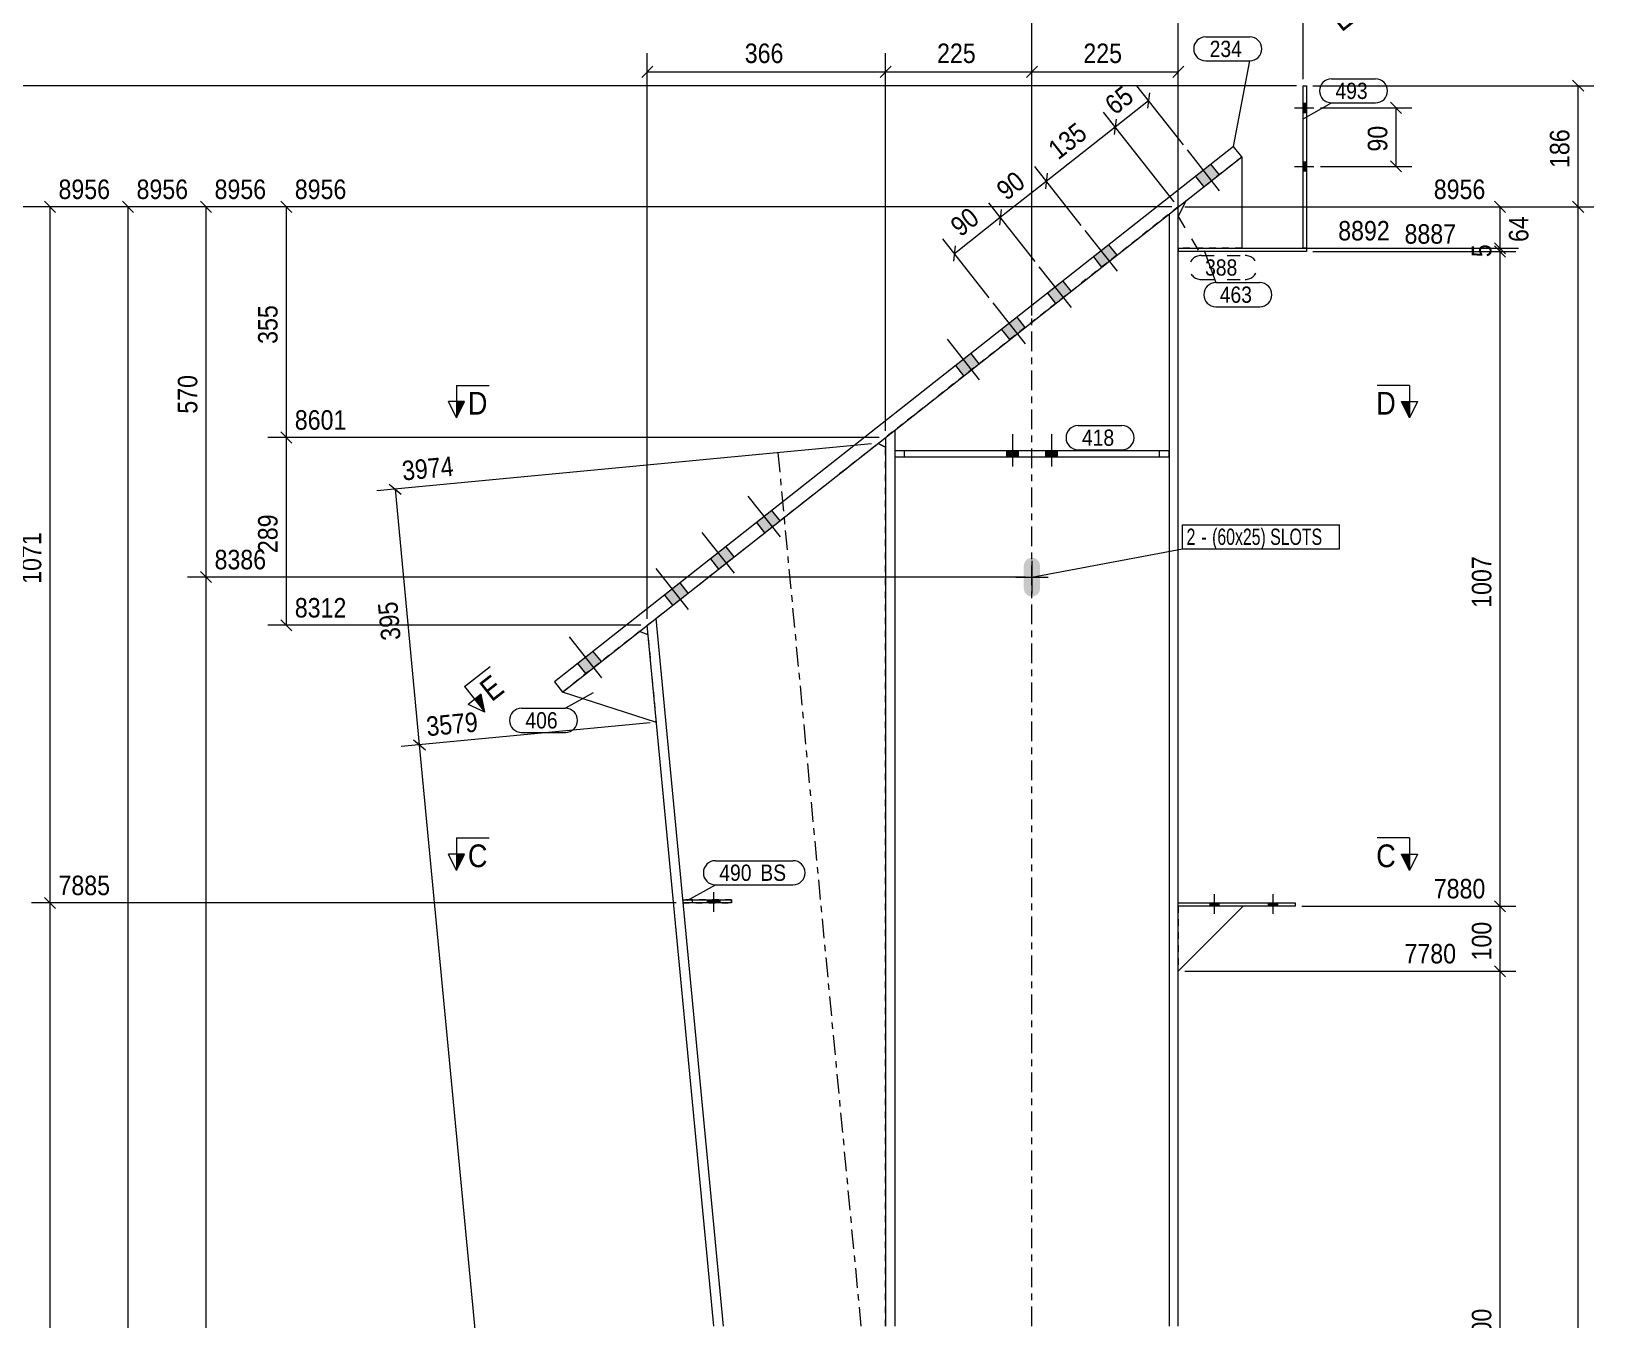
# Model space of a CAD drawing. Header units: millimetres. Extents: x 2 to 579, y 1 to 825.
# Drawn here: x 131.5 to 371.8, y 526.4 to 724.6 of the extents above; entities that cross this region are included whole.
import ezdxf

# ---------------------------------------------------------------- set-up
doc = ezdxf.new("R2010")
doc.units = ezdxf.units.MM
for name, pattern in [('XKITLINE00', [0]), ('XKITLINE01', [4, 1, -1, 1, -1]), ('XKITLINE02', [4, 2, -2]), ('XKITLINE03', [6, 3, -1, 1, -1])]:
    doc.linetypes.add(name, pattern=pattern)
for name, color, linetype, lineweight in [('Bolt', 3, 'Continuous', 0), ('BoltMark', 7, 'Continuous', 0), ('Dimensions', 7, 'Continuous', 0), ('Part', 2, 'Continuous', 0), ('PartMark', 7, 'Continuous', 0), ('Section', 6, 'Continuous', 0)]:
    doc.layers.add(name, color=color, linetype=linetype, lineweight=lineweight)
doc.styles.add('ARIAL', font='ARIAL.TTF')
doc.styles.add('ARIAL_NARROW', font='ARIALN.TTF')

# ---------------------------------------------------------------- blocks, each defined once
blk = doc.blocks.new('*A8')
at = {"layer": 'Bolt'}
blk.add_hatch(color=3, dxfattribs=at).paths.add_polyline_path([(285.4, 637.64), (284.92, 637.74), (284.52, 638.01), (284.25, 638.41), (284.15, 638.89), (284.15, 642.39), (284.25, 642.87), (284.52, 643.28), (284.92, 643.55), (285.4, 643.64), (285.88, 643.55), (286.28, 643.28), (286.55, 642.87), (286.65, 642.39), (286.65, 638.89), (286.55, 638.41), (286.28, 638.01), (285.88, 637.74)], flags=17)
at = {"layer": 'Bolt', "color": 3, "linetype": 'XKITLINE00', "lineweight": 0}
for p, q in [((285.4, 643.14), (285.4, 638.14)), ((282.9, 640.64), (287.9, 640.64))]:
    blk.add_line(p, q, dxfattribs=at)
blk = doc.blocks.new('*A9')
at = {"layer": 'Bolt'}
for points in [[(311.84, 700.71), (310.6, 702.28), (312.96, 704.13), (314.2, 702.56)], [(311.84, 700.71), (310.6, 702.28), (312.96, 704.13), (314.2, 702.56)], [(296.14, 688.32), (294.9, 689.9), (297.25, 691.75), (298.49, 690.18)], [(296.14, 688.32), (294.9, 689.9), (297.25, 691.75), (298.49, 690.18)], [(289.07, 682.75), (287.83, 684.32), (290.19, 686.18), (291.42, 684.61)], [(289.07, 682.75), (287.83, 684.32), (290.19, 686.18), (291.42, 684.61)], [(282, 677.18), (280.76, 678.75), (283.12, 680.61), (284.36, 679.04)], [(282, 677.18), (280.76, 678.75), (283.12, 680.61), (284.36, 679.04)], [(274.93, 671.61), (273.69, 673.18), (276.05, 675.04), (277.29, 673.47)], [(274.93, 671.61), (273.69, 673.18), (276.05, 675.04), (277.29, 673.47)], [(244.31, 647.46), (243.07, 649.03), (245.42, 650.89), (246.66, 649.32)], [(244.31, 647.46), (243.07, 649.03), (245.42, 650.89), (246.66, 649.32)], [(237.24, 641.89), (236, 643.46), (238.36, 645.32), (239.59, 643.75)], [(237.24, 641.89), (236, 643.46), (238.36, 645.32), (239.59, 643.75)], [(230.17, 636.32), (228.93, 637.89), (231.29, 639.75), (232.53, 638.18)], [(230.17, 636.32), (228.93, 637.89), (231.29, 639.75), (232.53, 638.18)], [(216.82, 625.8), (215.58, 627.37), (217.94, 629.22), (219.18, 627.65)], [(216.82, 625.8), (215.58, 627.37), (217.94, 629.22), (219.18, 627.65)]]:
    blk.add_hatch(color=3, dxfattribs=at).paths.add_polyline_path(points, flags=17)
at = {"layer": 'Bolt', "color": 3, "linetype": 'XKITLINE00', "lineweight": 0}
for p, q in [((314.26, 700.06), (309.31, 706.35)), ((314.26, 700.06), (309.31, 706.35)), ((314.2, 702.56), (312.96, 704.13)), ((314.2, 702.56), (312.96, 704.13)), ((311.84, 700.71), (310.6, 702.28)), ((311.84, 700.71), (310.6, 702.28)), ((298.55, 687.68), (293.6, 693.97)), ((298.55, 687.68), (293.6, 693.97)), ((296.14, 688.32), (294.9, 689.9)), ((296.14, 688.32), (294.9, 689.9)), ((298.49, 690.18), (297.25, 691.75)), ((298.49, 690.18), (297.25, 691.75)), ((291.48, 682.11), (286.53, 688.39)), ((291.48, 682.11), (286.53, 688.39)), ((291.42, 684.61), (290.19, 686.18)), ((291.42, 684.61), (290.19, 686.18)), ((284.42, 676.54), (279.46, 682.82)), ((284.42, 676.54), (279.46, 682.82)), ((289.07, 682.75), (287.83, 684.32)), ((289.07, 682.75), (287.83, 684.32)), ((284.36, 679.04), (283.12, 680.61)), ((284.36, 679.04), (283.12, 680.61)), ((282, 677.18), (280.76, 678.75)), ((282, 677.18), (280.76, 678.75)), ((277.35, 670.97), (272.4, 677.25)), ((277.35, 670.97), (272.4, 677.25)), ((274.93, 671.61), (273.69, 673.18)), ((274.93, 671.61), (273.69, 673.18)), ((277.29, 673.47), (276.05, 675.04)), ((277.29, 673.47), (276.05, 675.04)), ((246.72, 646.82), (241.77, 653.1)), ((246.72, 646.82), (241.77, 653.1)), ((244.31, 647.46), (243.07, 649.03)), ((244.31, 647.46), (243.07, 649.03)), ((246.66, 649.32), (245.42, 650.89)), ((246.66, 649.32), (245.42, 650.89)), ((239.65, 641.25), (234.7, 647.53)), ((239.65, 641.25), (234.7, 647.53)), ((239.59, 643.75), (238.36, 645.32)), ((239.59, 643.75), (238.36, 645.32)), ((232.59, 635.68), (227.63, 641.96)), ((232.59, 635.68), (227.63, 641.96)), ((237.24, 641.89), (236, 643.46)), ((237.24, 641.89), (236, 643.46)), ((232.53, 638.18), (231.29, 639.75)), ((232.53, 638.18), (231.29, 639.75)), ((230.17, 636.32), (228.93, 637.89)), ((230.17, 636.32), (228.93, 637.89)), ((219.24, 625.15), (214.28, 631.44)), ((219.24, 625.15), (214.28, 631.44)), ((216.82, 625.8), (215.58, 627.37)), ((216.82, 625.8), (215.58, 627.37)), ((219.18, 627.65), (217.94, 629.22)), ((219.18, 627.65), (217.94, 629.22))]:
    blk.add_line(p, q, dxfattribs=at)
blk = doc.blocks.new('*A16')
at = {"layer": 'Bolt'}
blk.add_hatch(color=3, dxfattribs=at).paths.add_polyline_path([(235.52, 590.52), (235.52, 591.02), (237.48, 591.02), (237.48, 590.52)], flags=17)
at = {"layer": 'Bolt', "color": 3, "linetype": 'XKITLINE00', "lineweight": 0}
for p, q in [((236.5, 589.17), (236.5, 592.17)), ((235.52, 590.52), (235.52, 591.02)), ((237.48, 590.52), (237.48, 591.02))]:
    blk.add_line(p, q, dxfattribs=at)
blk = doc.blocks.new('*A17')
at = {"layer": 'Bolt'}
for points in [[(314.2, 590.52), (314.2, 590.02), (312.8, 590.02), (312.8, 590.52)], [(314.2, 590.52), (314.2, 590.02), (312.8, 590.02), (312.8, 590.52)], [(323.2, 590.52), (323.2, 590.02), (321.8, 590.02), (321.8, 590.52)], [(323.2, 590.52), (323.2, 590.02), (321.8, 590.02), (321.8, 590.52)]]:
    blk.add_hatch(color=3, dxfattribs=at).paths.add_polyline_path(points, flags=17)
at = {"layer": 'Bolt', "color": 3, "linetype": 'XKITLINE00', "lineweight": 0}
for p, q in [((313.5, 588.86), (313.5, 591.86)), ((313.5, 588.86), (313.5, 591.86)), ((322.5, 588.86), (322.5, 591.86)), ((322.5, 588.86), (322.5, 591.86)), ((312.8, 590.02), (312.8, 590.52)), ((312.8, 590.02), (312.8, 590.52)), ((314.2, 590.02), (314.2, 590.52)), ((314.2, 590.02), (314.2, 590.52)), ((321.8, 590.02), (321.8, 590.52)), ((321.8, 590.02), (321.8, 590.52)), ((323.2, 590.02), (323.2, 590.52)), ((323.2, 590.02), (323.2, 590.52))]:
    blk.add_line(p, q, dxfattribs=at)
blk = doc.blocks.new('*A18')
at = {"layer": 'Bolt', "color": 3, "linetype": 'XKITLINE02', "lineweight": 0}
for p, q in [((236.5, 589.17), (236.5, 592.17)), ((235.52, 590.52), (235.52, 591.02)), ((237.48, 590.52), (237.48, 591.02))]:
    blk.add_line(p, q, dxfattribs=at)
blk = doc.blocks.new('*A19')
at = {"layer": 'Bolt'}
for points in [[(327.1, 713.53), (327.6, 713.53), (327.6, 712.13), (327.1, 712.13)], [(327.1, 704.53), (327.6, 704.53), (327.6, 703.13), (327.1, 703.13)]]:
    blk.add_hatch(color=3, dxfattribs=at).paths.add_polyline_path(points, flags=17)
at = {"layer": 'Bolt', "color": 3, "linetype": 'XKITLINE00', "lineweight": 0}
for p, q in [((325.76, 712.83), (328.76, 712.83)), ((327.1, 713.53), (327.6, 713.53)), ((327.1, 712.13), (327.6, 712.13)), ((327.1, 704.53), (327.6, 704.53)), ((325.76, 703.83), (328.76, 703.83)), ((327.1, 703.13), (327.6, 703.13))]:
    blk.add_line(p, q, dxfattribs=at)
blk = doc.blocks.new('*A20')
at = {"layer": 'Bolt'}
for points in [[(327.1, 713.53), (327.6, 713.53), (327.6, 712.13), (327.1, 712.13)], [(327.1, 704.53), (327.6, 704.53), (327.6, 703.13), (327.1, 703.13)]]:
    blk.add_hatch(color=3, dxfattribs=at).paths.add_polyline_path(points, flags=17)
at = {"layer": 'Bolt', "color": 3, "linetype": 'XKITLINE00', "lineweight": 0}
for p, q in [((325.76, 712.83), (328.76, 712.83)), ((327.1, 713.53), (327.6, 713.53)), ((327.1, 712.13), (327.6, 712.13)), ((327.1, 704.53), (327.6, 704.53)), ((325.76, 703.83), (328.76, 703.83)), ((327.1, 703.13), (327.6, 703.13))]:
    blk.add_line(p, q, dxfattribs=at)
blk = doc.blocks.new('*A21')
at = {"layer": 'Bolt'}
for points in [[(281.5, 659.14), (281.5, 660.14), (283.3, 660.14), (283.3, 659.14)], [(281.5, 659.14), (281.5, 660.14), (283.3, 660.14), (283.3, 659.14)], [(287.5, 659.14), (287.5, 660.14), (289.3, 660.14), (289.3, 659.14)], [(287.5, 659.14), (287.5, 660.14), (289.3, 660.14), (289.3, 659.14)]]:
    blk.add_hatch(color=3, dxfattribs=at).paths.add_polyline_path(points, flags=17)
at = {"layer": 'Bolt', "color": 3, "linetype": 'XKITLINE00', "lineweight": 0}
for p, q in [((282.4, 662.64), (282.4, 657.64)), ((282.4, 662.64), (282.4, 657.64)), ((288.4, 662.64), (288.4, 657.64)), ((288.4, 662.64), (288.4, 657.64)), ((281.5, 660.14), (281.5, 659.14)), ((281.5, 660.14), (281.5, 659.14)), ((283.3, 660.14), (283.3, 659.14)), ((283.3, 660.14), (283.3, 659.14)), ((287.5, 660.14), (287.5, 659.14)), ((287.5, 660.14), (287.5, 659.14)), ((289.3, 660.14), (289.3, 659.14)), ((289.3, 660.14), (289.3, 659.14))]:
    blk.add_line(p, q, dxfattribs=at)
blk = doc.blocks.new('*A22')
at = {"layer": 'Part', "color": 7, "linetype": 'XKITLINE01', "lineweight": 0}
for p, q in [((307.9, 697.6), (262.9, 662.12)), ((264.3, 660.14), (264.3, 659.14)), ((306.5, 660.14), (306.5, 659.14))]:
    blk.add_line(p, q, dxfattribs=at)
at = {"layer": 'Part', "color": 2, "linetype": 'XKITLINE00', "lineweight": 0}
for p, q in [((307.9, 525.42), (307.9, 697.6)), ((306.5, 696.5), (306.5, 660.14)), ((264.3, 663.23), (264.3, 660.14)), ((262.9, 662.12), (262.9, 525.42)), ((264.3, 659.14), (264.3, 525.42)), ((306.5, 659.14), (306.5, 525.42))]:
    blk.add_line(p, q, dxfattribs=at)
at = {"layer": 'Part', "color": 7, "linetype": 'XKITLINE03', "lineweight": 0}
blk.add_line((285.4, 525.42), (285.4, 689.86), dxfattribs=at)
blk = doc.blocks.new('*A23')
at = {"layer": 'Part', "color": 2, "linetype": 'XKITLINE00', "lineweight": 0}
for p, q in [((316.42, 706.86), (211.97, 624.52)), ((317.66, 705.29), (316.42, 706.86)), ((213.21, 622.95), (317.66, 705.29)), ((211.97, 624.52), (213.21, 622.95))]:
    blk.add_line(p, q, dxfattribs=at)
blk = doc.blocks.new('*A24')
at = {"layer": 'Part', "color": 7, "linetype": 'XKITLINE01', "lineweight": 0}
for p, q in [((225.07, 632.3), (213.21, 622.95)), ((227.67, 618.3), (226.39, 631.74))]:
    blk.add_line(p, q, dxfattribs=at)
at = {"layer": 'Part', "color": 2, "linetype": 'XKITLINE00', "lineweight": 0}
for p, q in [((226.39, 631.74), (225.07, 632.3)), ((227.67, 618.3), (213.21, 622.95))]:
    blk.add_line(p, q, dxfattribs=at)
blk = doc.blocks.new('*A26')
at = {"layer": 'Part', "color": 7, "linetype": 'XKITLINE01', "lineweight": 0}
for p, q in [((226.25, 633.23), (261.74, 661.21)), ((227.56, 634.26), (261.73, 661.22)), ((261.74, 661.21), (261.73, 661.22)), ((261.73, 661.22), (261.75, 661.21)), ((262.9, 525.42), (262.9, 660.65))]:
    blk.add_line(p, q, dxfattribs=at)
at = {"layer": 'Part', "color": 2, "linetype": 'XKITLINE00', "lineweight": 0}
for p, q in [((262.9, 660.65), (261.74, 661.21)), ((261.75, 661.21), (262.9, 660.65)), ((236.49, 525.42), (226.25, 633.23)), ((227.56, 634.26), (237.9, 525.42))]:
    blk.add_line(p, q, dxfattribs=at)
at = {"layer": 'Part', "color": 7, "linetype": 'XKITLINE03', "lineweight": 0}
blk.add_line((246.33, 659.76), (259.09, 525.42), dxfattribs=at)
blk = doc.blocks.new('*A37')
at = {"layer": 'Part', "color": 2, "linetype": 'XKITLINE00', "lineweight": 0}
for p, q in [((231.7, 591.02), (231.7, 590.7)), ((231.7, 591.02), (239.2, 591.02)), ((239.2, 590.52), (231.71, 590.52)), ((239.2, 591.02), (239.2, 590.52))]:
    blk.add_line(p, q, dxfattribs=at)
at = {"layer": 'Part', "color": 7, "linetype": 'XKITLINE01', "lineweight": 0}
for p, q in [((231.7, 590.7), (231.7, 590.52)), ((231.7, 590.52), (231.71, 590.52)), ((233.2, 590.52), (233.2, 591.02))]:
    blk.add_line(p, q, dxfattribs=at)
blk = doc.blocks.new('*A38')
at = {"layer": 'Part', "color": 2, "linetype": 'XKITLINE00', "lineweight": 0}
for p, q in [((307.9, 590.52), (325.9, 590.52)), ((325.9, 590.02), (307.9, 590.02)), ((325.9, 590.52), (325.9, 590.02))]:
    blk.add_line(p, q, dxfattribs=at)
at = {"layer": 'Part', "color": 7, "linetype": 'XKITLINE01', "lineweight": 0}
blk.add_line((307.9, 590.02), (307.9, 590.52), dxfattribs=at)
blk = doc.blocks.new('*A39')
at = {"layer": 'Part', "color": 7, "linetype": 'XKITLINE01', "lineweight": 0}
for p, q in [((239.2, 591.02), (231.7, 591.02)), ((231.7, 591.02), (231.7, 590.52)), ((231.7, 590.52), (239.2, 590.52)), ((233.2, 590.52), (233.2, 591.02)), ((239.2, 590.52), (239.2, 591.02))]:
    blk.add_line(p, q, dxfattribs=at)
blk = doc.blocks.new('*A40')
at = {"layer": 'Part', "color": 2, "linetype": 'XKITLINE00', "lineweight": 0}
blk.add_line((307.9, 580.02), (317.9, 590.02), dxfattribs=at)
at = {"layer": 'Part', "color": 7, "linetype": 'XKITLINE01', "lineweight": 0}
for p, q in [((307.9, 590.02), (307.9, 580.02)), ((317.9, 590.02), (307.9, 590.02))]:
    blk.add_line(p, q, dxfattribs=at)
blk = doc.blocks.new('*A41')
at = {"layer": 'Part', "color": 7, "linetype": 'XKITLINE01', "lineweight": 0}
for p, q in [((309.08, 698.53), (317.66, 705.29)), ((307.9, 691.23), (307.9, 696.1)), ((317.66, 691.23), (307.9, 691.23))]:
    blk.add_line(p, q, dxfattribs=at)
at = {"layer": 'Part', "color": 2, "linetype": 'XKITLINE00', "lineweight": 0}
for p, q in [((317.66, 705.29), (317.66, 691.23)), ((309.08, 698.53), (307.9, 696.1))]:
    blk.add_line(p, q, dxfattribs=at)
blk = doc.blocks.new('*A42')
at = {"layer": 'Part', "color": 2, "linetype": 'XKITLINE00', "lineweight": 0}
for p, q in [((327.1, 691.23), (327.1, 716.23)), ((327.1, 716.23), (327.6, 716.23)), ((327.6, 716.23), (327.6, 691.23)), ((327.6, 691.23), (327.1, 691.23))]:
    blk.add_line(p, q, dxfattribs=at)
blk = doc.blocks.new('*A43')
at = {"layer": 'Part', "color": 2, "linetype": 'XKITLINE00', "lineweight": 0}
for p, q in [((307.9, 691.23), (307.9, 690.73)), ((307.9, 691.23), (327.6, 691.23)), ((327.6, 690.73), (307.9, 690.73)), ((327.6, 691.23), (327.6, 690.73))]:
    blk.add_line(p, q, dxfattribs=at)
blk = doc.blocks.new('*A44')
at = {"layer": 'Part', "color": 2, "linetype": 'XKITLINE00', "lineweight": 0}
for p, q in [((264.3, 660.14), (306.5, 660.14)), ((264.3, 660.14), (264.3, 659.14)), ((264.3, 659.14), (306.5, 659.14)), ((306.5, 659.14), (306.5, 660.14))]:
    blk.add_line(p, q, dxfattribs=at)
at = {"layer": 'Part', "color": 7, "linetype": 'XKITLINE01', "lineweight": 0}
for p, q in [((265.8, 659.14), (265.8, 660.14)), ((305, 659.14), (305, 660.14))]:
    blk.add_line(p, q, dxfattribs=at)
blk = doc.blocks.new('*A128')
at = {"layer": 'Dimensions', "color": 7, "linetype": 'XKITLINE00', "lineweight": 0}
for p, q in [((308.69, 707.13), (301.55, 716.19)), ((298.19, 709.91), (303.31, 713.95)), ((303.46, 715.14), (303.17, 712.76)), ((307.28, 698.38), (296.43, 712.15)), ((298.34, 711.1), (298.05, 708.72))]:
    blk.add_line(p, q, dxfattribs=at)
at = {"layer": 'Dimensions', "color": 3}
for p in [(303.31, 713.95), (298.19, 709.91)]:
    blk.add_point(p, dxfattribs=at)
at = {"layer": 'Dimensions', "color": 3, "style": 'ARIAL', "width": 0.85}
blk.add_text('65', height=3, rotation=38.2507, dxfattribs=at).set_placement((298.17, 711.61))
blk = doc.blocks.new('*A129')
at = {"layer": 'Dimensions', "color": 7, "linetype": 'XKITLINE00', "lineweight": 0}
for p, q in [((226.25, 634.23), (226.25, 721.22)), ((262.9, 663.12), (262.9, 721.22)), ((227.1, 719.22), (225.4, 717.52)), ((263.75, 719.22), (262.05, 717.52)), ((226.25, 718.37), (262.9, 718.37))]:
    blk.add_line(p, q, dxfattribs=at)
at = {"layer": 'Dimensions', "color": 3}
for p in [(226.25, 718.37), (262.9, 718.37)]:
    blk.add_point(p, dxfattribs=at)
at = {"layer": 'Dimensions', "color": 3, "style": 'ARIAL', "width": 0.85}
blk.add_text('366', height=3, dxfattribs=at).set_placement((241.24, 719.72))
blk = doc.blocks.new('*A130')
at = {"layer": 'Dimensions', "color": 7, "linetype": 'XKITLINE00', "lineweight": 0}
for p, q in [((262.9, 663.12), (262.9, 721.22)), ((285.4, 680.86), (285.4, 721.22)), ((263.75, 719.22), (262.05, 717.52)), ((286.25, 719.22), (284.55, 717.52)), ((262.9, 718.37), (285.4, 718.37))]:
    blk.add_line(p, q, dxfattribs=at)
at = {"layer": 'Dimensions', "color": 3}
for p in [(262.9, 718.37), (285.4, 718.37)]:
    blk.add_point(p, dxfattribs=at)
at = {"layer": 'Dimensions', "color": 3, "style": 'ARIAL', "width": 0.85}
blk.add_text('225', height=3, dxfattribs=at).set_placement((270.81, 719.72))
blk = doc.blocks.new('*A131')
at = {"layer": 'Dimensions', "color": 7, "linetype": 'XKITLINE00', "lineweight": 0}
for p, q in [((285.4, 680.86), (285.4, 721.22)), ((307.9, 697.1), (307.9, 721.22)), ((286.25, 719.22), (284.55, 717.52)), ((308.75, 719.22), (307.05, 717.52)), ((285.4, 718.37), (307.9, 718.37))]:
    blk.add_line(p, q, dxfattribs=at)
at = {"layer": 'Dimensions', "color": 3}
for p in [(285.4, 718.37), (307.9, 718.37)]:
    blk.add_point(p, dxfattribs=at)
at = {"layer": 'Dimensions', "color": 3, "style": 'ARIAL', "width": 0.85}
blk.add_text('225', height=3, dxfattribs=at).set_placement((293.31, 719.72))
blk = doc.blocks.new('*A132')
at = {"layer": 'Dimensions', "color": 7, "linetype": 'XKITLINE00', "lineweight": 0}
blk.add_line((326.1, 716.23), (106.16, 716.23), dxfattribs=at)
blk = doc.blocks.new('*A133')
at = {"layer": 'Dimensions', "color": 7, "linetype": 'XKITLINE00', "lineweight": 0}
for p, q in [((328.6, 716.23), (371.8, 716.23)), ((368.55, 717.08), (370.25, 715.38)), ((369.4, 697.6), (369.4, 716.23)), ((308.9, 697.6), (371.8, 697.6)), ((368.55, 698.45), (370.25, 696.75))]:
    blk.add_line(p, q, dxfattribs=at)
at = {"layer": 'Dimensions', "color": 3}
for p in [(369.4, 716.23), (369.4, 697.6)]:
    blk.add_point(p, dxfattribs=at)
at = {"layer": 'Dimensions', "color": 3, "style": 'ARIAL', "width": 0.85}
blk.add_text('186', height=3, rotation=90.0002, dxfattribs=at).set_placement((368.05, 703.58))
blk = doc.blocks.new('*A134')
at = {"layer": 'Dimensions', "color": 7, "linetype": 'XKITLINE00', "lineweight": 0}
for p, q in [((340.55, 713.68), (342.25, 711.98)), ((329.76, 712.83), (343.8, 712.83)), ((341.4, 703.83), (341.4, 712.83)), ((340.55, 704.68), (342.25, 702.98)), ((329.76, 703.83), (343.8, 703.83))]:
    blk.add_line(p, q, dxfattribs=at)
at = {"layer": 'Dimensions', "color": 3}
for p in [(341.4, 712.83), (341.4, 703.83)]:
    blk.add_point(p, dxfattribs=at)
at = {"layer": 'Dimensions', "color": 3, "style": 'ARIAL', "width": 0.85}
blk.add_text('90', height=3, rotation=90.0002, dxfattribs=at).set_placement((340.05, 706.1))
blk = doc.blocks.new('*A135')
at = {"layer": 'Dimensions', "color": 7, "linetype": 'XKITLINE00', "lineweight": 0}
for p, q in [((285.4, 680.86), (285.4, 730.98)), ((307.9, 697.1), (307.9, 730.98)), ((286.25, 728.98), (284.55, 727.29)), ((285.4, 728.13), (307.9, 728.13)), ((308.75, 728.98), (307.05, 727.29))]:
    blk.add_line(p, q, dxfattribs=at)
at = {"layer": 'Dimensions', "color": 3}
for p in [(285.4, 728.13), (307.9, 728.13)]:
    blk.add_point(p, dxfattribs=at)
at = {"layer": 'Dimensions', "color": 3, "style": 'ARIAL', "width": 0.85}
blk.add_text('225', height=3, dxfattribs=at).set_placement((293.31, 729.48))
blk = doc.blocks.new('*A136')
at = {"layer": 'Dimensions', "color": 7, "linetype": 'XKITLINE00', "lineweight": 0}
for p, q in [((307.9, 697.1), (307.9, 730.98)), ((327.1, 717.23), (327.1, 730.98)), ((308.75, 728.98), (307.05, 727.29)), ((307.9, 728.13), (327.1, 728.13)), ((327.95, 728.98), (326.25, 727.29))]:
    blk.add_line(p, q, dxfattribs=at)
at = {"layer": 'Dimensions', "color": 3}
for p in [(307.9, 728.13), (327.1, 728.13)]:
    blk.add_point(p, dxfattribs=at)
at = {"layer": 'Dimensions', "color": 3, "style": 'ARIAL', "width": 0.85}
blk.add_text('192', height=3, dxfattribs=at).set_placement((314.16, 729.48))
blk = doc.blocks.new('*A137')
at = {"layer": 'PartMark', "color": 7, "linetype": 'XKITLINE00', "lineweight": 0}
for p, q in [((331.47, 717.29), (338.24, 717.29)), ((327.23, 711.2), (331.47, 713.59)), ((331.47, 713.59), (338.24, 713.59))]:
    blk.add_line(p, q, dxfattribs=at)
for centre, start, end in [((331.47, 715.44), 90, 270), ((338.24, 715.44), 270, 90)]:
    blk.add_arc(centre, 1.85, start, end, dxfattribs=at)
at = {"layer": 'PartMark', "color": 3, "style": 'ARIAL', "width": 0.85}
blk.add_text('493', height=2.5, dxfattribs=at).set_placement((332.07, 714.19))
blk = doc.blocks.new('*A138')
at = {"layer": 'PartMark', "color": 7, "linetype": 'XKITLINE00', "lineweight": 0}
for p, q in [((312.13, 723.75), (318.89, 723.75)), ((312.13, 720.05), (318.89, 720.05)), ((316.42, 706.86), (318.89, 720.05))]:
    blk.add_line(p, q, dxfattribs=at)
for centre, start, end in [((312.13, 721.9), 90, 270), ((318.89, 721.9), 270, 90)]:
    blk.add_arc(centre, 1.85, start, end, dxfattribs=at)
at = {"layer": 'PartMark', "color": 3, "style": 'ARIAL', "width": 0.85}
blk.add_text('234', height=2.5, dxfattribs=at).set_placement((312.73, 720.65))
blk = doc.blocks.new('*A141')
at = {"layer": 'PartMark', "color": 7, "linetype": 'XKITLINE00', "lineweight": 0}
for p, q in [((236.72, 597.02), (248.68, 597.02)), ((232.47, 590.93), (236.72, 593.32)), ((236.72, 593.32), (248.68, 593.32))]:
    blk.add_line(p, q, dxfattribs=at)
for centre, start, end in [((236.72, 595.17), 90, 270), ((248.68, 595.17), 270, 90)]:
    blk.add_arc(centre, 1.85, start, end, dxfattribs=at)
at = {"layer": 'PartMark', "color": 3, "style": 'ARIAL', "width": 0.85}
for s, p in [('490', (237.32, 593.92)), ('BS', (243.63, 593.92))]:
    blk.add_text(s, height=2.5, dxfattribs=at).set_placement(p)
blk = doc.blocks.new('*A145')
at = {"layer": 'Section'}
for points in [[(198.16, 598.02), (196.91, 595.52), (196.91, 598.02)], [(343.47, 598.02), (343.47, 595.52), (342.22, 598.02)]]:
    blk.add_hatch(color=3, dxfattribs=at).paths.add_polyline_path(points, flags=17)
at = {"layer": 'Section', "color": 1, "linetype": 'XKITLINE00', "lineweight": 0}
for p, q in [((196.91, 600.52), (201.91, 600.52)), ((196.91, 600.52), (196.91, 595.52)), ((343.47, 600.52), (338.47, 600.52)), ((343.47, 600.52), (343.47, 595.52))]:
    blk.add_line(p, q, dxfattribs=at)
at = {"layer": 'Section', "color": 3, "linetype": 'XKITLINE00', "lineweight": 0}
for p, q in [((196.91, 595.52), (195.66, 598.02)), ((198.16, 598.02), (195.66, 598.02)), ((196.91, 595.52), (198.16, 598.02)), ((342.22, 598.02), (344.72, 598.02)), ((343.47, 595.52), (342.22, 598.02)), ((344.72, 598.02), (343.47, 595.52))]:
    blk.add_line(p, q, dxfattribs=at)
at = {"layer": 'Section', "color": 7, "style": 'ARIAL', "width": 0.85}
for p in [(198.66, 596.02), (338.35, 596.02)]:
    blk.add_text('C', height=3.5, dxfattribs=at).set_placement(p)
blk = doc.blocks.new('*A147')
at = {"layer": 'Section'}
for points in [[(335.6, 728.99), (337.15, 727.03), (334.62, 728.22)], [(200.68, 622.62), (201.24, 619.88), (199.69, 621.85)]]:
    blk.add_hatch(color=3, dxfattribs=at).paths.add_polyline_path(points, flags=17)
at = {"layer": 'Section', "color": 1, "linetype": 'XKITLINE00', "lineweight": 0}
for p, q in [((334.06, 730.95), (330.13, 727.86)), ((334.06, 730.95), (337.15, 727.03)), ((198.15, 623.81), (202.07, 626.9)), ((198.15, 623.81), (201.24, 619.88))]:
    blk.add_line(p, q, dxfattribs=at)
at = {"layer": 'Section', "color": 3, "linetype": 'XKITLINE00', "lineweight": 0}
for p, q in [((334.62, 728.22), (336.59, 729.76)), ((337.15, 727.03), (334.62, 728.22)), ((336.59, 729.76), (337.15, 727.03)), ((200.68, 622.62), (198.71, 621.07)), ((201.24, 619.88), (200.68, 622.62)), ((201.24, 619.88), (198.71, 621.07))]:
    blk.add_line(p, q, dxfattribs=at)
at = {"layer": 'Section', "color": 7, "style": 'ARIAL', "width": 0.85}
for p in [(333.02, 724.41), (202.31, 621.36)]:
    blk.add_text('E', height=3.5, rotation=38.2507, dxfattribs=at).set_placement(p)
blk = doc.blocks.new('*A148')
at = {"layer": 'Section'}
for points in [[(198.16, 667.64), (196.91, 665.14), (196.91, 667.64)], [(343.47, 667.64), (343.47, 665.14), (342.22, 667.64)]]:
    blk.add_hatch(color=3, dxfattribs=at).paths.add_polyline_path(points, flags=17)
at = {"layer": 'Section', "color": 1, "linetype": 'XKITLINE00', "lineweight": 0}
for p, q in [((196.91, 670.14), (201.91, 670.14)), ((196.91, 670.14), (196.91, 665.14)), ((343.47, 670.14), (338.47, 670.14)), ((343.47, 670.14), (343.47, 665.14))]:
    blk.add_line(p, q, dxfattribs=at)
at = {"layer": 'Section', "color": 3, "linetype": 'XKITLINE00', "lineweight": 0}
for p, q in [((196.91, 665.14), (195.66, 667.64)), ((198.16, 667.64), (195.66, 667.64)), ((196.91, 665.14), (198.16, 667.64)), ((342.22, 667.64), (344.72, 667.64)), ((343.47, 665.14), (342.22, 667.64)), ((344.72, 667.64), (343.47, 665.14))]:
    blk.add_line(p, q, dxfattribs=at)
at = {"layer": 'Section', "color": 7, "style": 'ARIAL', "width": 0.85}
for p in [(198.66, 665.64), (338.35, 665.64)]:
    blk.add_text('D', height=3.5, dxfattribs=at).set_placement(p)
blk = doc.blocks.new('*A151')
at = {"layer": 'Dimensions', "color": 7, "linetype": 'XKITLINE00', "lineweight": 0}
for p, q in [((285.91, 689.18), (278.78, 698.23)), ((280.68, 697.18), (280.4, 694.8)), ((273.47, 690.42), (280.54, 695.99)), ((278.84, 683.61), (271.71, 692.66)), ((273.61, 691.61), (273.33, 689.23))]:
    blk.add_line(p, q, dxfattribs=at)
at = {"layer": 'Dimensions', "color": 3}
for p in [(280.54, 695.99), (273.47, 690.42)]:
    blk.add_point(p, dxfattribs=at)
at = {"layer": 'Dimensions', "color": 3, "style": 'ARIAL', "width": 0.85}
blk.add_text('90', height=3, rotation=38.2507, dxfattribs=at).set_placement((274.42, 692.89))
blk = doc.blocks.new('*A152')
at = {"layer": 'Dimensions', "color": 7, "linetype": 'XKITLINE00', "lineweight": 0}
for p, q in [((292.98, 694.75), (285.84, 703.8)), ((287.75, 702.76), (287.47, 700.37)), ((280.54, 695.99), (287.61, 701.57)), ((285.91, 689.18), (278.78, 698.23)), ((280.68, 697.18), (280.4, 694.8))]:
    blk.add_line(p, q, dxfattribs=at)
at = {"layer": 'Dimensions', "color": 3}
for p in [(287.61, 701.57), (280.54, 695.99)]:
    blk.add_point(p, dxfattribs=at)
at = {"layer": 'Dimensions', "color": 3, "style": 'ARIAL', "width": 0.85}
blk.add_text('90', height=3, rotation=38.2507, dxfattribs=at).set_placement((281.49, 698.46))
blk = doc.blocks.new('*A153')
at = {"layer": 'Dimensions', "color": 7, "linetype": 'XKITLINE00', "lineweight": 0}
for p, q in [((307.28, 698.38), (296.43, 712.15)), ((287.61, 701.57), (298.19, 709.91)), ((298.34, 711.1), (298.05, 708.72)), ((292.98, 694.75), (285.84, 703.8)), ((287.75, 702.76), (287.47, 700.37))]:
    blk.add_line(p, q, dxfattribs=at)
at = {"layer": 'Dimensions', "color": 3}
for p in [(298.19, 709.91), (287.61, 701.57)]:
    blk.add_point(p, dxfattribs=at)
at = {"layer": 'Dimensions', "color": 3, "style": 'ARIAL', "width": 0.85}
blk.add_text('135', height=3, rotation=38.2507, dxfattribs=at).set_placement((289.44, 704.73))
blk = doc.blocks.new('*A154')
at = {"layer": 'Dimensions', "color": 7, "linetype": 'XKITLINE00', "lineweight": 0}
for p, q in [((261.9, 662.12), (167.89, 662.12)), ((169.89, 662.97), (171.58, 661.27)), ((170.74, 633.23), (170.74, 662.12)), ((225.25, 633.23), (167.89, 633.23)), ((169.89, 634.08), (171.58, 632.38))]:
    blk.add_line(p, q, dxfattribs=at)
at = {"layer": 'Dimensions', "color": 3}
for p in [(170.74, 662.12), (170.74, 633.23)]:
    blk.add_point(p, dxfattribs=at)
at = {"layer": 'Dimensions', "color": 3, "style": 'ARIAL', "width": 0.85}
for s, p in [('8601', (172.04, 663.32)), ('8312', (172.04, 634.43))]:
    blk.add_text(s, height=3, dxfattribs=at).set_placement(p)
blk.add_text('289', height=3, rotation=90.0002, dxfattribs=at).set_placement((169.39, 644.34))
blk = doc.blocks.new('*A155')
at = {"layer": 'Dimensions', "color": 7, "linetype": 'XKITLINE00', "lineweight": 0}
for p, q in [((306.9, 697.6), (167.89, 697.6)), ((169.89, 698.45), (171.58, 696.75)), ((170.74, 662.12), (170.74, 697.6)), ((261.9, 662.12), (167.89, 662.12)), ((169.89, 662.97), (171.58, 661.27))]:
    blk.add_line(p, q, dxfattribs=at)
at = {"layer": 'Dimensions', "color": 3}
for p in [(170.74, 697.6), (170.74, 662.12)]:
    blk.add_point(p, dxfattribs=at)
at = {"layer": 'Dimensions', "color": 3, "style": 'ARIAL', "width": 0.85}
blk.add_text('8956', height=3, dxfattribs=at).set_placement((172.04, 698.8))
blk.add_text('355', height=3, rotation=90.0002, dxfattribs=at).set_placement((169.39, 676.52))
blk = doc.blocks.new('*A157')
at = {"layer": 'Dimensions', "color": 7, "linetype": 'XKITLINE00', "lineweight": 0}
for p, q in [((308.9, 697.6), (371.8, 697.6)), ((368.55, 698.45), (370.25, 696.75)), ((369.4, 74.53), (369.4, 697.6))]:
    blk.add_line(p, q, dxfattribs=at)
at = {"layer": 'Dimensions', "color": 3}
blk.add_point((369.4, 697.6), dxfattribs=at)
blk = doc.blocks.new('*A159')
at = {"layer": 'Dimensions', "color": 7, "linetype": 'XKITLINE00', "lineweight": 0}
blk.add_line((306.9, 697.6), (119.55, 697.6), dxfattribs=at)
blk = doc.blocks.new('*A160')
at = {"layer": 'Dimensions', "color": 7, "linetype": 'XKITLINE00', "lineweight": 0}
for p, q in [((133.55, 591.37), (135.25, 589.67)), ((230.7, 590.52), (131.55, 590.52)), ((134.4, 74.53), (134.4, 590.52))]:
    blk.add_line(p, q, dxfattribs=at)
at = {"layer": 'Dimensions', "color": 3}
blk.add_point((134.4, 590.52), dxfattribs=at)
at = {"layer": 'Dimensions', "color": 3, "style": 'ARIAL', "width": 0.85}
blk.add_text('7885', height=3, dxfattribs=at).set_placement((135.7, 591.72))
blk = doc.blocks.new('*A161')
at = {"layer": 'Dimensions', "color": 7, "linetype": 'XKITLINE00', "lineweight": 0}
for p, q in [((306.9, 697.6), (131.55, 697.6)), ((133.55, 698.45), (135.25, 696.75)), ((134.4, 590.52), (134.4, 697.6)), ((133.55, 591.37), (135.25, 589.67)), ((230.7, 590.52), (131.55, 590.52))]:
    blk.add_line(p, q, dxfattribs=at)
at = {"layer": 'Dimensions', "color": 3}
for p in [(134.4, 697.6), (134.4, 590.52)]:
    blk.add_point(p, dxfattribs=at)
at = {"layer": 'Dimensions', "color": 3, "style": 'ARIAL', "width": 0.85}
blk.add_text('8956', height=3, dxfattribs=at).set_placement((135.7, 698.8))
blk.add_text('1071', height=3, rotation=90.0002, dxfattribs=at).set_placement((133.05, 639.61))
blk = doc.blocks.new('*A163')
at = {"layer": 'Dimensions', "color": 7, "linetype": 'XKITLINE00', "lineweight": 0}
for p, q in [((306.9, 697.6), (143.55, 697.6)), ((145.55, 698.45), (147.25, 696.75)), ((146.4, 218.96), (146.4, 697.6))]:
    blk.add_line(p, q, dxfattribs=at)
at = {"layer": 'Dimensions', "color": 3}
blk.add_point((146.4, 697.6), dxfattribs=at)
at = {"layer": 'Dimensions', "color": 3, "style": 'ARIAL', "width": 0.85}
blk.add_text('8956', height=3, dxfattribs=at).set_placement((147.7, 698.8))
blk = doc.blocks.new('*A165')
at = {"layer": 'Dimensions', "color": 7, "linetype": 'XKITLINE00', "lineweight": 0}
for p, q in [((284.4, 640.64), (155.55, 640.64)), ((157.55, 641.49), (159.25, 639.79)), ((158.4, 97.66), (158.4, 640.64))]:
    blk.add_line(p, q, dxfattribs=at)
at = {"layer": 'Dimensions', "color": 3}
blk.add_point((158.4, 640.64), dxfattribs=at)
at = {"layer": 'Dimensions', "color": 3, "style": 'ARIAL', "width": 0.85}
blk.add_text('8386', height=3, dxfattribs=at).set_placement((159.7, 641.84))
blk = doc.blocks.new('*A166')
at = {"layer": 'Dimensions', "color": 7, "linetype": 'XKITLINE00', "lineweight": 0}
for p, q in [((306.9, 697.6), (155.55, 697.6)), ((157.55, 698.45), (159.25, 696.75)), ((158.4, 640.64), (158.4, 697.6)), ((284.4, 640.64), (155.55, 640.64)), ((157.55, 641.49), (159.25, 639.79))]:
    blk.add_line(p, q, dxfattribs=at)
at = {"layer": 'Dimensions', "color": 3}
for p in [(158.4, 697.6), (158.4, 640.64)]:
    blk.add_point(p, dxfattribs=at)
at = {"layer": 'Dimensions', "color": 3, "style": 'ARIAL', "width": 0.85}
blk.add_text('8956', height=3, dxfattribs=at).set_placement((159.7, 698.8))
blk.add_text('570', height=3, rotation=90.0002, dxfattribs=at).set_placement((157.05, 665.78))
blk = doc.blocks.new('*A173')
at = {"layer": 'Dimensions', "color": 7, "linetype": 'XKITLINE00', "lineweight": 0}
for p, q in [((308.9, 580.02), (359.8, 580.02)), ((356.55, 580.87), (358.25, 579.17)), ((357.4, 469.24), (357.4, 580.02)), ((326.9, 469.24), (359.8, 469.24)), ((356.55, 470.09), (358.25, 468.39))]:
    blk.add_line(p, q, dxfattribs=at)
at = {"layer": 'Dimensions', "color": 3}
for p in [(357.4, 580.02), (357.4, 469.24)]:
    blk.add_point(p, dxfattribs=at)
at = {"layer": 'Dimensions', "color": 3, "style": 'ARIAL', "width": 0.85}
blk.add_text('7780', height=3, dxfattribs=at).set_placement((342.7, 581.22))
blk.add_text('1200', height=3, rotation=90.0002, dxfattribs=at).set_placement((356.05, 520.18))
blk = doc.blocks.new('*A174')
at = {"layer": 'Dimensions', "color": 7, "linetype": 'XKITLINE00', "lineweight": 0}
for p, q in [((326.9, 590.02), (359.8, 590.02)), ((356.55, 590.87), (358.25, 589.17)), ((357.4, 580.02), (357.4, 590.02)), ((308.9, 580.02), (359.8, 580.02)), ((356.55, 580.87), (358.25, 579.17))]:
    blk.add_line(p, q, dxfattribs=at)
at = {"layer": 'Dimensions', "color": 3}
for p in [(357.4, 590.02), (357.4, 580.02)]:
    blk.add_point(p, dxfattribs=at)
at = {"layer": 'Dimensions', "color": 3, "style": 'ARIAL', "width": 0.85}
blk.add_text('7880', height=3, dxfattribs=at).set_placement((347.2, 591.22))
blk.add_text('100', height=3, rotation=90.0002, dxfattribs=at).set_placement((356.05, 581.68))
blk = doc.blocks.new('*A175')
at = {"layer": 'Dimensions', "color": 7, "linetype": 'XKITLINE00', "lineweight": 0}
for p, q in [((328.6, 690.73), (359.8, 690.73)), ((356.55, 691.58), (358.25, 689.88)), ((357.4, 590.02), (357.4, 690.73)), ((326.9, 590.02), (359.8, 590.02)), ((356.55, 590.87), (358.25, 589.17))]:
    blk.add_line(p, q, dxfattribs=at)
at = {"layer": 'Dimensions', "color": 3}
for p in [(357.4, 690.73), (357.4, 590.02)]:
    blk.add_point(p, dxfattribs=at)
at = {"layer": 'Dimensions', "color": 3, "style": 'ARIAL', "width": 0.85}
blk.add_text('8887', height=3, dxfattribs=at).set_placement((342.7, 691.93))
blk.add_text('1007', height=3, rotation=90.0002, dxfattribs=at).set_placement((356.05, 635.92))
blk = doc.blocks.new('*A176')
at = {"layer": 'Dimensions', "color": 7, "linetype": 'XKITLINE00', "lineweight": 0}
for p, q in [((356.55, 692.08), (358.25, 690.38)), ((318.66, 691.23), (359.8, 691.23)), ((328.6, 690.73), (359.8, 690.73)), ((356.55, 691.58), (358.25, 689.88)), ((357.4, 690.73), (357.4, 691.23))]:
    blk.add_line(p, q, dxfattribs=at)
at = {"layer": 'Dimensions', "color": 3}
for p in [(357.4, 691.23), (357.4, 690.73)]:
    blk.add_point(p, dxfattribs=at)
at = {"layer": 'Dimensions', "color": 3, "style": 'ARIAL', "width": 0.85}
blk.add_text('8892', height=3, dxfattribs=at).set_placement((332.5, 692.43))
blk.add_text('5', height=3, rotation=90.0002, dxfattribs=at).set_placement((356.05, 689.86))
blk = doc.blocks.new('*A177')
at = {"layer": 'Dimensions', "color": 7, "linetype": 'XKITLINE00', "lineweight": 0}
for p, q in [((308.9, 697.6), (360.25, 697.6)), ((356.55, 698.45), (358.25, 696.75)), ((357.4, 691.23), (357.4, 697.6)), ((356.55, 692.08), (358.25, 690.38)), ((318.66, 691.23), (360.25, 691.23))]:
    blk.add_line(p, q, dxfattribs=at)
at = {"layer": 'Dimensions', "color": 3}
for p in [(357.4, 697.6), (357.4, 691.23)]:
    blk.add_point(p, dxfattribs=at)
at = {"layer": 'Dimensions', "color": 3, "style": 'ARIAL', "width": 0.85}
blk.add_text('8956', height=3, dxfattribs=at).set_placement((347.2, 698.8))
blk.add_text('64', height=3, rotation=90.0002, dxfattribs=at).set_placement((361.75, 692.19))
blk = doc.blocks.new('*A178')
at = {"layer": 'Dimensions', "color": 7, "linetype": 'XKITLINE00', "lineweight": 0}
for p, q in [((226.68, 618.21), (188.4, 614.57)), ((190.31, 615.6), (192.16, 614.08)), ((223.34, 276.81), (191.23, 614.84))]:
    blk.add_line(p, q, dxfattribs=at)
at = {"layer": 'Dimensions', "color": 3}
blk.add_point((191.23, 614.84), dxfattribs=at)
at = {"layer": 'Dimensions', "color": 3, "style": 'ARIAL', "width": 0.85}
blk.add_text('3579', height=3, rotation=5.4259, dxfattribs=at).set_placement((192.42, 616.16))
blk = doc.blocks.new('*A179')
at = {"layer": 'Dimensions', "color": 7, "linetype": 'XKITLINE00', "lineweight": 0}
for p, q in [((260.73, 661.13), (184.66, 653.91)), ((186.57, 654.94), (188.42, 653.41)), ((191.23, 614.84), (187.5, 654.18)), ((226.68, 618.21), (188.4, 614.57)), ((190.31, 615.6), (192.16, 614.08))]:
    blk.add_line(p, q, dxfattribs=at)
at = {"layer": 'Dimensions', "color": 3}
for p in [(187.5, 654.18), (191.23, 614.84)]:
    blk.add_point(p, dxfattribs=at)
at = {"layer": 'Dimensions', "color": 3, "style": 'ARIAL', "width": 0.85}
for s, rotation, p in [('3974', 5.4259, (188.68, 655.49)), ('395', 95.4261, (188.34, 631.06))]:
    blk.add_text(s, height=3, rotation=rotation, dxfattribs=at).set_placement(p)
blk = doc.blocks.new('*A182')
at = {"layer": 'BoltMark', "color": 7, "linetype": 'XKITLINE00', "lineweight": 0}
for p, q in [((308.58, 648.7), (332.7, 648.7)), ((308.58, 645), (308.58, 648.7)), ((332.7, 645), (332.7, 648.7)), ((285.4, 640.64), (308.58, 645)), ((308.58, 645), (332.7, 645))]:
    blk.add_line(p, q, dxfattribs=at)
at = {"layer": 'BoltMark', "color": 3, "style": 'ARIAL_NARROW', "width": 0.85}
for s, p in [('2', (309.18, 645.6)), ('-', (311.45, 645.6)), ('(60x25) SLOTS', (313.11, 645.6))]:
    blk.add_text(s, height=2.5, dxfattribs=at).set_placement(p)
blk = doc.blocks.new('*A183')
at = {"layer": 'PartMark', "color": 7, "linetype": 'XKITLINE00', "lineweight": 0}
for p, q in [((292.49, 663.94), (299.25, 663.94)), ((292.49, 660.24), (299.25, 660.24))]:
    blk.add_line(p, q, dxfattribs=at)
for centre, start, end in [((292.49, 662.09), 90, 270), ((299.25, 662.09), 270, 90)]:
    blk.add_arc(centre, 1.85, start, end, dxfattribs=at)
at = {"layer": 'PartMark', "color": 3, "style": 'ARIAL', "width": 0.85}
blk.add_text('418', height=2.5, dxfattribs=at).set_placement((293.09, 660.84))
blk = doc.blocks.new('*A184')
at = {"layer": 'PartMark', "color": 7, "linetype": 'XKITLINE00', "lineweight": 0}
for p, q in [((311.87, 690.86), (313.68, 685.94)), ((313.68, 685.94), (320.45, 685.94)), ((313.68, 682.24), (320.45, 682.24))]:
    blk.add_line(p, q, dxfattribs=at)
for centre, start, end in [((313.68, 684.09), 90, 270), ((320.45, 684.09), 270, 90)]:
    blk.add_arc(centre, 1.85, start, end, dxfattribs=at)
at = {"layer": 'PartMark', "color": 3, "style": 'ARIAL', "width": 0.85}
blk.add_text('463', height=2.5, dxfattribs=at).set_placement((314.28, 682.84))
blk = doc.blocks.new('*A185')
at = {"layer": 'PartMark', "color": 7, "linetype": 'XKITLINE02', "lineweight": 0}
for p, q in [((307.9, 696.1), (311.43, 690.12)), ((311.43, 690.12), (318.2, 690.12)), ((311.43, 686.42), (318.2, 686.42))]:
    blk.add_line(p, q, dxfattribs=at)
for centre, start, end in [((311.43, 688.27), 90, 270), ((318.2, 688.27), 270, 90)]:
    blk.add_arc(centre, 1.85, start, end, dxfattribs=at)
at = {"layer": 'PartMark', "color": 3, "style": 'ARIAL', "width": 0.85}
blk.add_text('388', height=2.5, dxfattribs=at).set_placement((312.03, 687.02))
blk = doc.blocks.new('*A188')
at = {"layer": 'PartMark', "color": 7, "linetype": 'XKITLINE00', "lineweight": 0}
for p, q in [((217.91, 622.85), (213.67, 620.46)), ((206.9, 620.46), (213.67, 620.46)), ((206.9, 616.76), (213.67, 616.76))]:
    blk.add_line(p, q, dxfattribs=at)
for centre, start, end in [((206.9, 618.61), 90, 270), ((213.67, 618.61), 270, 90)]:
    blk.add_arc(centre, 1.85, start, end, dxfattribs=at)
at = {"layer": 'PartMark', "color": 3, "style": 'ARIAL', "width": 0.85}
blk.add_text('406', height=2.5, dxfattribs=at).set_placement((207.5, 617.36))

msp = doc.modelspace()

# ---------------------------------------------------------------- block references
at = {"lineweight": 0}
for name in ['*A147', '*A135', '*A136', '*A138', '*A129', '*A130', '*A131', '*A132', '*A128', '*A133', '*A42', '*A137', '*A134', '*A153', '*A19', '*A20', '*A23', '*A9', '*A41', '*A159', '*A161', '*A163', '*A166', '*A155', '*A152', '*A177', '*A151', '*A157', '*A185', '*A176', '*A175', '*A43', '*A184', '*A148', '*A154', '*A183', '*A179', '*A26', '*A21', '*A44', '*A182', '*A165', '*A8', '*A24', '*A188', '*A178', '*A145', '*A141', '*A160', '*A174', '*A16', '*A18', '*A17', '*A37', '*A39', '*A38', '*A40', '*A173']:
    msp.add_blockref(name, (0, 0), dxfattribs=at)
at = {"layer": 'Part', "lineweight": 0}
msp.add_blockref('*A22', (0, 0), dxfattribs=at)

doc.saveas('drawing.dxf')
